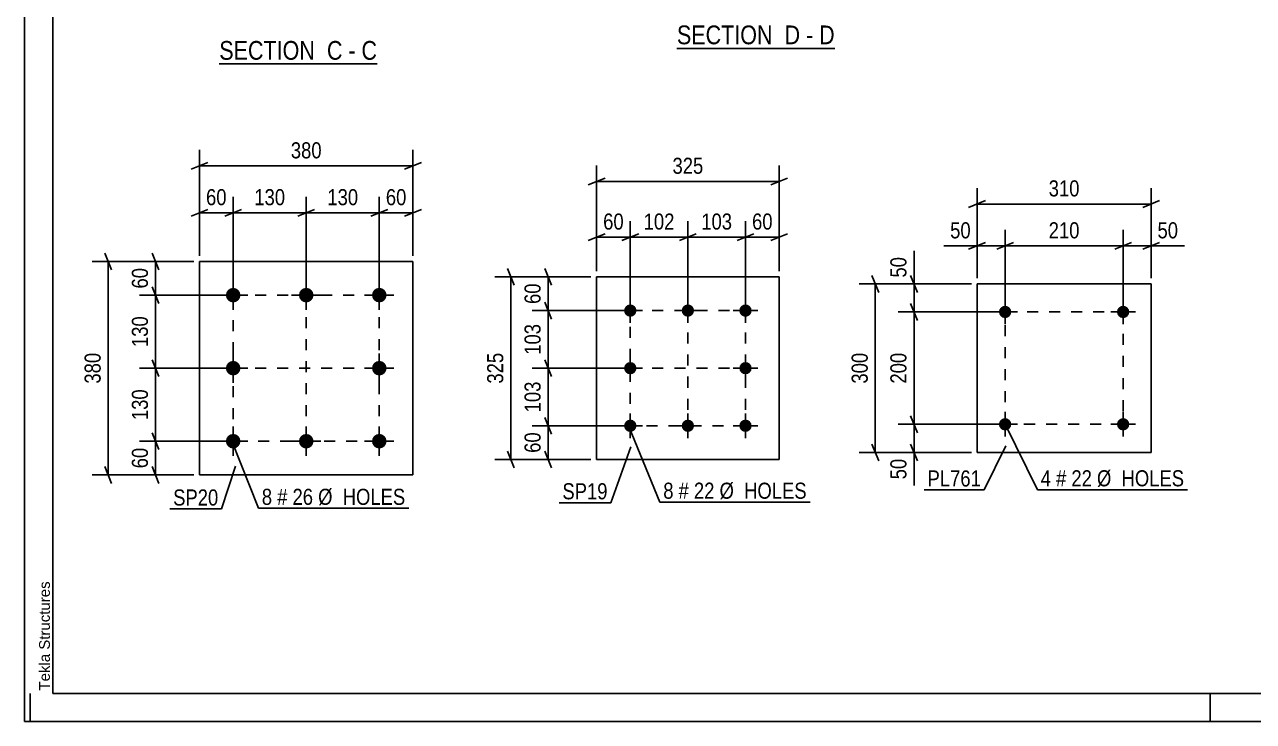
# Model space of a CAD drawing. Header units: millimetres. Extents: x 0 to 841, y 0 to 594.
# Drawn here: x 0 to 218.7, y 0 to 124 of the extents above; entities that cross this region are included whole.
import ezdxf

# ---------------------------------------------------------------- set-up
doc = ezdxf.new("R2010")
doc.units = ezdxf.units.MM
doc.linetypes.add('DXK_LINE_DOT2', pattern=[3.9198, 1.9599, -1.9599])
doc.styles.add('Arial', font='ARIAL.TTF', dxfattribs={"height": 0.2})
doc.styles.add('Arial Narrow', font='ARIALN.TTF', dxfattribs={"height": 0.2})

# ---------------------------------------------------------------- blocks, each defined once
blk = doc.blocks.new('Unknown-317913800-1115')
at = {"color": 5, "linetype": 'Continuous'}
for p, q in [((0, 594), (0, 0)), ((5, 589), (5, 5)), ((1, 0), (1, 5)), ((5, 5), (836, 5)), ((211, 0), (211, 5)), ((0, 0), (841, 0))]:
    blk.add_line(p, q, dxfattribs=at)
at = {"color": 174, "linetype": 'Continuous', "style": 'Arial'}
blk.add_text('Tekla Structures', height=1.9102, rotation=90, dxfattribs=at).set_placement((4.5, 5.5))
blk = doc.blocks.new('Unknown-317913800-13 - 5193')
at = {"color": 6, "linetype": 'Continuous'}
blk.add_line((34.65, 117.03), (62.72, 117.03), dxfattribs=at)
at = {"color": 0, "linetype": 'Continuous'}
blk.add_wipeout([(52.76, 117.78), (52.76, 121.28), (34.65, 121.28), (34.65, 117.78)], dxfattribs=at)
at = {"color": 7, "linetype": 'Continuous', "style": 'Arial Narrow'}
blk.add_text('SECTION ', height=3.34, dxfattribs=at).set_placement((34.65, 117.78))
at = {"color": 0, "linetype": 'Continuous'}
blk.add_wipeout([(56.58, 117.78), (56.58, 121.28), (53.81, 121.28), (53.81, 117.78)], dxfattribs=at)
at = {"color": 7, "linetype": 'Continuous', "style": 'Arial Narrow'}
blk.add_text('C', height=3.34, dxfattribs=at).set_placement((53.81, 117.78))
at = {"color": 0, "linetype": 'Continuous'}
blk.add_wipeout([(58.9, 117.78), (58.9, 121.28), (57.63, 121.28), (57.63, 117.78)], dxfattribs=at)
at = {"color": 7, "linetype": 'Continuous', "style": 'Arial Narrow'}
blk.add_text('-', height=3.34, dxfattribs=at).set_placement((57.63, 117.78))
at = {"color": 0, "linetype": 'Continuous'}
blk.add_wipeout([(62.72, 117.78), (62.72, 121.28), (59.95, 121.28), (59.95, 117.78)], dxfattribs=at)
at = {"color": 7, "linetype": 'Continuous', "style": 'Arial Narrow'}
blk.add_text('C', height=3.34, dxfattribs=at).set_placement((59.95, 117.78))
blk = doc.blocks.new('Unknown-317913800-16 - 4964')
at = {"color": 6, "linetype": 'Continuous'}
blk.add_line((116.09, 119.79), (144.16, 119.79), dxfattribs=at)
at = {"color": 0, "linetype": 'Continuous'}
blk.add_wipeout([(134.2, 120.54), (134.2, 124.04), (116.09, 124.04), (116.09, 120.54)], dxfattribs=at)
at = {"color": 7, "linetype": 'Continuous', "style": 'Arial Narrow'}
blk.add_text('SECTION ', height=3.34, dxfattribs=at).set_placement((116.09, 120.54))
at = {"color": 0, "linetype": 'Continuous'}
blk.add_wipeout([(138.02, 120.54), (138.02, 124.04), (135.25, 124.04), (135.25, 120.54)], dxfattribs=at)
at = {"color": 7, "linetype": 'Continuous', "style": 'Arial Narrow'}
blk.add_text('D', height=3.34, dxfattribs=at).set_placement((135.25, 120.54))
at = {"color": 0, "linetype": 'Continuous'}
blk.add_wipeout([(140.34, 120.54), (140.34, 124.04), (139.07, 124.04), (139.07, 120.54)], dxfattribs=at)
at = {"color": 7, "linetype": 'Continuous', "style": 'Arial Narrow'}
blk.add_text('-', height=3.34, dxfattribs=at).set_placement((139.07, 120.54))
at = {"color": 0, "linetype": 'Continuous'}
blk.add_wipeout([(144.16, 120.54), (144.16, 124.04), (141.39, 124.04), (141.39, 120.54)], dxfattribs=at)
at = {"color": 7, "linetype": 'Continuous', "style": 'Arial Narrow'}
blk.add_text('D', height=3.34, dxfattribs=at).set_placement((141.39, 120.54))
blk = doc.blocks.new('Part-317913800-6127 - 6121')
at = {"color": 2, "linetype": 'Continuous'}
for p, q in [((101.79, 79.13), (101.79, 46.63)), ((101.79, 79.13), (134.29, 79.13)), ((134.29, 79.13), (134.29, 46.63)), ((101.79, 46.63), (134.29, 46.63))]:
    blk.add_line(p, q, dxfattribs=at)
blk = doc.blocks.new('Bolt-317913800-6160 - 6121')
at = {"linetype": 'Continuous'}
for points in [[(107.79, 74.23, -1), (107.79, 72.03, -1)], [(118.04, 74.23, -1), (118.04, 72.03, -1)], [(128.29, 74.23, -1), (128.29, 72.03, -1)], [(107.79, 63.98, -1), (107.79, 61.78, -1)], [(128.29, 63.98, -1), (128.29, 61.78, -1)], [(107.79, 53.73, -1), (107.79, 51.53, -1)], [(118.04, 53.73, -1), (118.04, 51.53, -1)], [(128.29, 53.73, -1), (128.29, 51.53, -1)]]:
    blk.add_hatch(color=1, dxfattribs=at).paths.add_polyline_path(points)
at = {"color": 1, "linetype": 'Continuous'}
for p, q in [((107.79, 75.33), (107.79, 70.93)), ((118.04, 75.33), (118.04, 70.93)), ((128.29, 75.33), (128.29, 70.93)), ((105.59, 73.13), (109.99, 73.13)), ((115.84, 73.13), (120.24, 73.13)), ((126.09, 73.13), (130.49, 73.13)), ((107.79, 65.08), (107.79, 60.68)), ((128.29, 65.08), (128.29, 60.68)), ((105.59, 62.88), (109.99, 62.88)), ((126.09, 62.88), (130.49, 62.88)), ((107.79, 54.83), (107.79, 50.43)), ((118.04, 54.83), (118.04, 50.43)), ((128.29, 54.83), (128.29, 50.43)), ((105.59, 52.63), (109.99, 52.63)), ((115.84, 52.63), (120.24, 52.63)), ((126.09, 52.63), (130.49, 52.63))]:
    blk.add_line(p, q, dxfattribs=at)
blk = doc.blocks.new('Part-317913800-6459 - 6453')
at = {"color": 2, "linetype": 'Continuous'}
for p, q in [((31.12, 81.88), (31.12, 43.88)), ((31.12, 81.88), (69.12, 81.88)), ((69.12, 81.88), (69.12, 43.88)), ((31.12, 43.88), (69.12, 43.88))]:
    blk.add_line(p, q, dxfattribs=at)
blk = doc.blocks.new('Bolt-317913800-6492 - 6453')
at = {"linetype": 'Continuous'}
for points in [[(37.12, 77.18, -1), (37.12, 74.58, -1)], [(50.12, 77.18, -1), (50.12, 74.58, -1)], [(63.12, 77.18, -1), (63.12, 74.58, -1)], [(37.12, 64.18, -1), (37.12, 61.58, -1)], [(63.12, 64.18, -1), (63.12, 61.58, -1)], [(37.12, 51.18, -1), (37.12, 48.58, -1)], [(50.12, 51.18, -1), (50.12, 48.58, -1)], [(63.12, 51.18, -1), (63.12, 48.58, -1)]]:
    blk.add_hatch(color=1, dxfattribs=at).paths.add_polyline_path(points)
at = {"color": 1, "linetype": 'Continuous'}
for p, q in [((37.12, 78.48), (37.12, 73.28)), ((50.12, 78.48), (50.12, 73.28)), ((63.12, 78.48), (63.12, 73.28)), ((34.52, 75.88), (39.72, 75.88)), ((47.52, 75.88), (52.72, 75.88)), ((60.52, 75.88), (65.72, 75.88)), ((37.12, 65.48), (37.12, 60.28)), ((63.12, 65.48), (63.12, 60.28)), ((34.52, 62.88), (39.72, 62.88)), ((60.52, 62.88), (65.72, 62.88)), ((37.12, 52.48), (37.12, 47.28)), ((50.12, 52.48), (50.12, 47.28)), ((63.12, 52.48), (63.12, 47.28)), ((34.52, 49.88), (39.72, 49.88)), ((47.52, 49.88), (52.72, 49.88)), ((60.52, 49.88), (65.72, 49.88))]:
    blk.add_line(p, q, dxfattribs=at)
blk = doc.blocks.new('Part-317913800-6643 - 6637')
at = {"color": 2, "linetype": 'Continuous'}
for p, q in [((169.49, 77.88), (169.49, 47.88)), ((169.49, 77.88), (200.49, 77.88)), ((200.49, 77.88), (200.49, 47.88)), ((169.49, 47.88), (200.49, 47.88))]:
    blk.add_line(p, q, dxfattribs=at)
blk = doc.blocks.new('Bolt-317913800-6676 - 6637')
at = {"linetype": 'Continuous'}
for points in [[(175.59, 52.89, -1), (173.39, 52.89, -1)], [(196.59, 52.89, -1), (194.39, 52.89, -1)]]:
    blk.add_hatch(color=1, dxfattribs=at).paths.add_polyline_path(points)
at = {"color": 1, "linetype": 'Continuous'}
for p, q in [((174.49, 55.09), (174.49, 50.69)), ((195.49, 55.09), (195.49, 50.69)), ((172.29, 52.89), (176.69, 52.89)), ((193.29, 52.89), (197.69, 52.89))]:
    blk.add_line(p, q, dxfattribs=at)
blk = doc.blocks.new('Bolt-317913800-6681 - 6637')
at = {"linetype": 'Continuous'}
for points in [[(175.59, 72.89, -1), (173.39, 72.89, -1)], [(196.59, 72.89, -1), (194.39, 72.89, -1)]]:
    blk.add_hatch(color=1, dxfattribs=at).paths.add_polyline_path(points)
at = {"color": 1, "linetype": 'Continuous'}
for p, q in [((174.49, 75.09), (174.49, 70.69)), ((195.49, 75.09), (195.49, 70.69)), ((172.29, 72.89), (176.69, 72.89)), ((193.29, 72.89), (197.69, 72.89))]:
    blk.add_line(p, q, dxfattribs=at)
blk = doc.blocks.new('Rectangle-317913800-6251 - 6121')
at = {"color": 1, "linetype": 'DXK_LINE_DOT2'}
blk.add_lwpolyline([(107.79, 73.13), (128.29, 73.13), (128.29, 52.63), (107.79, 52.63), (107.79, 73.13)], close=True, dxfattribs=at)
blk = doc.blocks.new('Rectangle-317913800-6579 - 6453')
at = {"color": 1, "linetype": 'DXK_LINE_DOT2'}
blk.add_lwpolyline([(37.12, 75.88), (63.12, 75.88), (63.12, 49.88), (37.12, 49.88), (37.12, 75.88)], close=True, dxfattribs=at)
blk = doc.blocks.new('Rectangle-317913800-6790 - 6637')
at = {"color": 1, "linetype": 'DXK_LINE_DOT2'}
blk.add_lwpolyline([(174.49, 72.89), (195.49, 72.89), (195.49, 52.89), (174.49, 52.89), (174.49, 72.89)], close=True, dxfattribs=at)
blk = doc.blocks.new('Line-317913800-6233 - 6121')
at = {"color": 1, "linetype": 'DXK_LINE_DOT2'}
blk.add_line((107.79, 62.88), (128.29, 62.88), dxfattribs=at)
blk = doc.blocks.new('Line-317913800-6565 - 6453')
at = {"color": 1, "linetype": 'DXK_LINE_DOT2'}
blk.add_line((37.12, 62.88), (63.12, 62.88), dxfattribs=at)
blk = doc.blocks.new('Line-317913800-6240 - 6121')
at = {"color": 1, "linetype": 'DXK_LINE_DOT2'}
blk.add_line((118.04, 73.13), (118.04, 51.63), dxfattribs=at)
blk = doc.blocks.new('Line-317913800-6572 - 6453')
at = {"color": 1, "linetype": 'DXK_LINE_DOT2'}
blk.add_line((50.12, 75.88), (50.12, 49.88), dxfattribs=at)
blk = doc.blocks.new('StraightDimension-317913800-6162 - 6121')
at = {"color": 7, "linetype": 'Continuous'}
for p, q in [((100.79, 79.13), (90.33, 79.13)), ((92.58, 80.63), (93.78, 77.63)), ((93.18, 73.13), (93.18, 79.13)), ((93.78, 71.63), (92.58, 74.63)), ((106.79, 73.13), (90.33, 73.13))]:
    blk.add_line(p, q, dxfattribs=at)
at = {"color": 0}
blk.add_wipeout([(92.43, 78.56), (88.23, 78.56), (88.23, 73.71), (92.43, 73.71)], dxfattribs=at)
at = {"color": 3, "style": 'Arial Narrow'}
blk.add_text('60', height=2.863, rotation=90.0002, dxfattribs=at).set_placement((91.83, 74.31))
blk = doc.blocks.new('StraightDimension-317913800-6187 - 6121')
at = {"color": 7, "linetype": 'Continuous'}
for p, q in [((100.79, 79.13), (83.68, 79.13)), ((87.13, 77.63), (85.93, 80.63)), ((86.53, 46.63), (86.53, 79.13)), ((85.93, 48.13), (87.13, 45.13)), ((100.79, 46.63), (83.68, 46.63))]:
    blk.add_line(p, q, dxfattribs=at)
at = {"color": 0}
blk.add_wipeout([(85.78, 66.23), (81.58, 66.23), (81.58, 59.54), (85.78, 59.54)], dxfattribs=at)
at = {"color": 3, "style": 'Arial Narrow'}
blk.add_text('325', height=2.863, rotation=90.0002, dxfattribs=at).set_placement((85.18, 60.14))
blk = doc.blocks.new('StraightDimension-317913800-6172 - 6121')
at = {"color": 7, "linetype": 'Continuous'}
for p, q in [((106.79, 52.63), (90.33, 52.63)), ((92.58, 54.13), (93.78, 51.13)), ((93.18, 46.63), (93.18, 52.63)), ((93.78, 45.13), (92.58, 48.13)), ((100.79, 46.63), (90.33, 46.63))]:
    blk.add_line(p, q, dxfattribs=at)
at = {"color": 0}
blk.add_wipeout([(92.43, 52.06), (88.23, 52.06), (88.23, 47.21), (92.43, 47.21)], dxfattribs=at)
at = {"color": 3, "style": 'Arial Narrow'}
blk.add_text('60', height=2.863, rotation=90.0002, dxfattribs=at).set_placement((91.83, 47.81))
blk = doc.blocks.new('StraightDimension-317913800-6198 - 6121')
at = {"color": 7, "linetype": 'Continuous'}
for p, q in [((128.29, 74.13), (128.29, 89.05)), ((134.29, 80.13), (134.29, 89.05)), ((126.79, 85.6), (129.79, 86.8)), ((128.29, 86.2), (134.29, 86.2)), ((135.79, 86.8), (132.79, 85.6))]:
    blk.add_line(p, q, dxfattribs=at)
at = {"color": 0}
blk.add_wipeout([(133.72, 86.95), (133.72, 91.15), (128.86, 91.15), (128.86, 86.95)], dxfattribs=at)
at = {"color": 3, "style": 'Arial Narrow'}
blk.add_text('60', height=2.863, dxfattribs=at).set_placement((129.46, 87.55))
blk = doc.blocks.new('StraightDimension-317913800-6208 - 6121')
at = {"color": 7, "linetype": 'Continuous'}
for p, q in [((101.79, 80.13), (101.79, 89.05)), ((107.79, 74.13), (107.79, 89.05)), ((100.29, 85.6), (103.29, 86.8)), ((101.79, 86.2), (107.79, 86.2)), ((109.29, 86.8), (106.29, 85.6))]:
    blk.add_line(p, q, dxfattribs=at)
at = {"color": 0}
blk.add_wipeout([(107.22, 86.95), (107.22, 91.15), (102.36, 91.15), (102.36, 86.95)], dxfattribs=at)
at = {"color": 3, "style": 'Arial Narrow'}
blk.add_text('60', height=2.863, dxfattribs=at).set_placement((102.96, 87.55))
blk = doc.blocks.new('StraightDimension-317913800-6223 - 6121')
at = {"color": 7, "linetype": 'Continuous'}
for p, q in [((101.79, 80.13), (101.79, 98.98)), ((134.29, 80.13), (134.29, 98.98)), ((103.29, 96.73), (100.29, 95.53)), ((132.79, 95.53), (135.79, 96.73)), ((101.79, 96.13), (134.29, 96.13))]:
    blk.add_line(p, q, dxfattribs=at)
at = {"color": 0}
blk.add_wipeout([(121.38, 96.88), (121.38, 101.08), (114.7, 101.08), (114.7, 96.88)], dxfattribs=at)
at = {"color": 3, "style": 'Arial Narrow'}
blk.add_text('325', height=2.863, dxfattribs=at).set_placement((115.3, 97.48))
blk = doc.blocks.new('StraightDimension-317913800-18654 - 6121')
at = {"color": 7, "linetype": 'Continuous'}
for p, q in [((92.58, 64.38), (93.78, 61.38)), ((106.79, 62.88), (90.33, 62.88)), ((93.18, 52.63), (93.18, 62.88)), ((106.79, 52.63), (90.33, 52.63)), ((93.78, 51.13), (92.58, 54.13))]:
    blk.add_line(p, q, dxfattribs=at)
at = {"color": 0}
blk.add_wipeout([(92.43, 61.1), (88.23, 61.1), (88.23, 54.42), (92.43, 54.42)], dxfattribs=at)
at = {"color": 3, "style": 'Arial Narrow'}
blk.add_text('103', height=2.863, rotation=90.0002, dxfattribs=at).set_placement((91.83, 55.02))
blk = doc.blocks.new('StraightDimension-317913800-18656 - 6121')
at = {"color": 7, "linetype": 'Continuous'}
for p, q in [((92.58, 74.63), (93.78, 71.63)), ((106.79, 73.13), (90.33, 73.13)), ((93.18, 62.88), (93.18, 73.13)), ((93.78, 61.38), (92.58, 64.38)), ((106.79, 62.88), (90.33, 62.88))]:
    blk.add_line(p, q, dxfattribs=at)
at = {"color": 0}
blk.add_wipeout([(92.43, 71.35), (88.23, 71.35), (88.23, 64.67), (92.43, 64.67)], dxfattribs=at)
at = {"color": 3, "style": 'Arial Narrow'}
blk.add_text('103', height=2.863, rotation=90.0002, dxfattribs=at).set_placement((91.83, 65.27))
blk = doc.blocks.new('StraightDimension-317913800-18676 - 6121')
at = {"color": 7, "linetype": 'Continuous'}
for p, q in [((107.79, 74.13), (107.79, 89.05)), ((118.04, 74.13), (118.04, 89.05)), ((106.29, 85.6), (109.29, 86.8)), ((107.79, 86.2), (118.04, 86.2)), ((119.54, 86.8), (116.54, 85.6))]:
    blk.add_line(p, q, dxfattribs=at)
at = {"color": 0}
blk.add_wipeout([(116.26, 86.95), (116.26, 91.15), (109.57, 91.15), (109.57, 86.95)], dxfattribs=at)
at = {"color": 3, "style": 'Arial Narrow'}
blk.add_text('102', height=2.863, dxfattribs=at).set_placement((110.17, 87.55))
blk = doc.blocks.new('StraightDimension-317913800-18678 - 6121')
at = {"color": 7, "linetype": 'Continuous'}
for p, q in [((118.04, 74.13), (118.04, 89.05)), ((128.29, 74.13), (128.29, 89.05)), ((116.54, 85.6), (119.54, 86.8)), ((118.04, 86.2), (128.29, 86.2)), ((129.79, 86.8), (126.79, 85.6))]:
    blk.add_line(p, q, dxfattribs=at)
at = {"color": 0}
blk.add_wipeout([(126.51, 86.95), (126.51, 91.15), (119.82, 91.15), (119.82, 86.95)], dxfattribs=at)
at = {"color": 3, "style": 'Arial Narrow'}
blk.add_text('103', height=2.863, dxfattribs=at).set_placement((120.42, 87.55))
blk = doc.blocks.new('StraightDimension-317913800-6494 - 6453')
at = {"color": 7, "linetype": 'Continuous'}
for p, q in [((22.7, 83.38), (23.9, 80.38)), ((30.12, 81.88), (20.45, 81.88)), ((23.3, 75.88), (23.3, 81.88)), ((23.9, 74.38), (22.7, 77.38)), ((36.12, 75.88), (20.45, 75.88))]:
    blk.add_line(p, q, dxfattribs=at)
at = {"color": 0}
blk.add_wipeout([(22.55, 81.31), (18.35, 81.31), (18.35, 76.46), (22.55, 76.46)], dxfattribs=at)
at = {"color": 3, "style": 'Arial Narrow'}
blk.add_text('60', height=2.863, rotation=90.0002, dxfattribs=at).set_placement((21.95, 77.06))
blk = doc.blocks.new('StraightDimension-317913800-18887 - 6453')
at = {"color": 7, "linetype": 'Continuous'}
for p, q in [((37.12, 76.88), (37.12, 93.39)), ((50.12, 76.88), (50.12, 93.39)), ((38.62, 91.14), (35.62, 89.94)), ((37.12, 90.54), (50.12, 90.54)), ((48.62, 89.94), (51.62, 91.14))]:
    blk.add_line(p, q, dxfattribs=at)
at = {"color": 0}
blk.add_wipeout([(46.96, 91.29), (46.96, 95.49), (40.28, 95.49), (40.28, 91.29)], dxfattribs=at)
at = {"color": 3, "style": 'Arial Narrow'}
blk.add_text('130', height=2.863, dxfattribs=at).set_placement((40.88, 91.89))
blk = doc.blocks.new('StraightDimension-317913800-6519 - 6453')
at = {"color": 7, "linetype": 'Continuous'}
for p, q in [((15.49, 80.38), (14.29, 83.38)), ((30.12, 81.88), (12.04, 81.88)), ((14.89, 43.88), (14.89, 81.88)), ((30.12, 43.88), (12.04, 43.88)), ((14.29, 45.38), (15.49, 42.38))]:
    blk.add_line(p, q, dxfattribs=at)
at = {"color": 0}
blk.add_wipeout([(14.14, 66.23), (9.94, 66.23), (9.94, 59.54), (14.14, 59.54)], dxfattribs=at)
at = {"color": 3, "style": 'Arial Narrow'}
blk.add_text('380', height=2.863, rotation=90.0002, dxfattribs=at).set_placement((13.54, 60.14))
blk = doc.blocks.new('StraightDimension-317913800-6504 - 6453')
at = {"color": 7, "linetype": 'Continuous'}
for p, q in [((22.7, 51.38), (23.9, 48.38)), ((36.12, 49.88), (20.45, 49.88)), ((23.3, 43.88), (23.3, 49.88)), ((30.12, 43.88), (20.45, 43.88)), ((23.9, 42.38), (22.7, 45.38))]:
    blk.add_line(p, q, dxfattribs=at)
at = {"color": 0}
blk.add_wipeout([(22.55, 49.31), (18.35, 49.31), (18.35, 44.46), (22.55, 44.46)], dxfattribs=at)
at = {"color": 3, "style": 'Arial Narrow'}
blk.add_text('60', height=2.863, rotation=90.0002, dxfattribs=at).set_placement((21.95, 45.06))
blk = doc.blocks.new('StraightDimension-317913800-6530 - 6453')
at = {"color": 7, "linetype": 'Continuous'}
for p, q in [((63.12, 76.88), (63.12, 93.39)), ((69.12, 82.88), (69.12, 93.39)), ((61.62, 89.94), (64.62, 91.14)), ((63.12, 90.54), (69.12, 90.54)), ((70.62, 91.14), (67.62, 89.94))]:
    blk.add_line(p, q, dxfattribs=at)
at = {"color": 0}
blk.add_wipeout([(68.55, 91.29), (68.55, 95.49), (63.69, 95.49), (63.69, 91.29)], dxfattribs=at)
at = {"color": 3, "style": 'Arial Narrow'}
blk.add_text('60', height=2.863, dxfattribs=at).set_placement((64.29, 91.89))
blk = doc.blocks.new('StraightDimension-317913800-6540 - 6453')
at = {"color": 7, "linetype": 'Continuous'}
for p, q in [((31.12, 82.88), (31.12, 93.39)), ((37.12, 76.88), (37.12, 93.39)), ((29.62, 89.94), (32.62, 91.14)), ((31.12, 90.54), (37.12, 90.54)), ((38.62, 91.14), (35.62, 89.94))]:
    blk.add_line(p, q, dxfattribs=at)
at = {"color": 0}
blk.add_wipeout([(36.55, 91.29), (36.55, 95.49), (31.69, 95.49), (31.69, 91.29)], dxfattribs=at)
at = {"color": 3, "style": 'Arial Narrow'}
blk.add_text('60', height=2.863, dxfattribs=at).set_placement((32.29, 91.89))
blk = doc.blocks.new('StraightDimension-317913800-6555 - 6453')
at = {"color": 7, "linetype": 'Continuous'}
for p, q in [((31.12, 82.88), (31.12, 101.73)), ((69.12, 82.88), (69.12, 101.73)), ((32.62, 99.48), (29.62, 98.28)), ((31.12, 98.88), (69.12, 98.88)), ((67.62, 98.28), (70.62, 99.48))]:
    blk.add_line(p, q, dxfattribs=at)
at = {"color": 0}
blk.add_wipeout([(53.46, 99.63), (53.46, 103.83), (46.78, 103.83), (46.78, 99.63)], dxfattribs=at)
at = {"color": 3, "style": 'Arial Narrow'}
blk.add_text('380', height=2.863, dxfattribs=at).set_placement((47.38, 100.23))
blk = doc.blocks.new('StraightDimension-317913800-18865 - 6453')
at = {"color": 7, "linetype": 'Continuous'}
for p, q in [((23.9, 61.38), (22.7, 64.38)), ((36.12, 62.88), (20.45, 62.88)), ((23.3, 49.88), (23.3, 62.88)), ((22.7, 51.38), (23.9, 48.38)), ((36.12, 49.88), (20.45, 49.88))]:
    blk.add_line(p, q, dxfattribs=at)
at = {"color": 0}
blk.add_wipeout([(22.55, 59.73), (18.35, 59.73), (18.35, 53.04), (22.55, 53.04)], dxfattribs=at)
at = {"color": 3, "style": 'Arial Narrow'}
blk.add_text('130', height=2.863, rotation=90.0002, dxfattribs=at).set_placement((21.95, 53.64))
blk = doc.blocks.new('StraightDimension-317913800-18867 - 6453')
at = {"color": 7, "linetype": 'Continuous'}
for p, q in [((23.9, 74.38), (22.7, 77.38)), ((36.12, 75.88), (20.45, 75.88)), ((23.3, 62.88), (23.3, 75.88)), ((22.7, 64.38), (23.9, 61.38)), ((36.12, 62.88), (20.45, 62.88))]:
    blk.add_line(p, q, dxfattribs=at)
at = {"color": 0}
blk.add_wipeout([(22.55, 72.73), (18.35, 72.73), (18.35, 66.04), (22.55, 66.04)], dxfattribs=at)
at = {"color": 3, "style": 'Arial Narrow'}
blk.add_text('130', height=2.863, rotation=90.0002, dxfattribs=at).set_placement((21.95, 66.64))
blk = doc.blocks.new('StraightDimension-317913800-18889 - 6453')
at = {"color": 7, "linetype": 'Continuous'}
for p, q in [((50.12, 76.88), (50.12, 93.39)), ((63.12, 76.88), (63.12, 93.39)), ((51.62, 91.14), (48.62, 89.94)), ((50.12, 90.54), (63.12, 90.54)), ((61.62, 89.94), (64.62, 91.14))]:
    blk.add_line(p, q, dxfattribs=at)
at = {"color": 0}
blk.add_wipeout([(59.96, 91.29), (59.96, 95.49), (53.28, 95.49), (53.28, 91.29)], dxfattribs=at)
at = {"color": 3, "style": 'Arial Narrow'}
blk.add_text('130', height=2.863, dxfattribs=at).set_placement((53.88, 91.89))
blk = doc.blocks.new('StraightDimension-317913800-6726 - 6637')
at = {"color": 7, "linetype": 'Continuous'}
for p, q in [((151.99, 76.38), (150.79, 79.38)), ((168.49, 77.88), (148.54, 77.88)), ((151.39, 47.88), (151.39, 77.88)), ((150.79, 49.38), (151.99, 46.38)), ((168.49, 47.88), (148.54, 47.88))]:
    blk.add_line(p, q, dxfattribs=at)
at = {"color": 0}
blk.add_wipeout([(150.64, 66.23), (146.44, 66.23), (146.44, 59.54), (150.64, 59.54)], dxfattribs=at)
at = {"color": 3, "style": 'Arial Narrow'}
blk.add_text('300', height=2.863, rotation=90.0002, dxfattribs=at).set_placement((150.04, 60.14))
blk = doc.blocks.new('StraightDimension-317913800-6683 - 6637')
at = {"color": 7, "linetype": 'Continuous'}
for p, q in [((157.68, 79.38), (158.88, 76.38)), ((168.49, 77.88), (155.43, 77.88)), ((158.28, 72.89), (158.28, 77.88)), ((158.88, 71.39), (157.68, 74.39)), ((173.49, 72.89), (155.43, 72.89))]:
    blk.add_line(p, q, dxfattribs=at)
at = {"color": 0}
blk.add_wipeout([(157.53, 83.27), (153.33, 83.27), (153.33, 78.41), (157.53, 78.41)], dxfattribs=at)
at = {"color": 7, "linetype": 'Continuous'}
blk.add_line((158.28, 77.88), (158.28, 83.79), dxfattribs=at)
blk.add_line((158.28, 77.88), (158.28, 83.79), dxfattribs=at)
at = {"color": 3, "style": 'Arial Narrow'}
blk.add_text('50', height=2.863, rotation=90.0002, dxfattribs=at).set_placement((156.93, 79.01))
blk = doc.blocks.new('StraightDimension-317913800-6696 - 6637')
at = {"color": 7, "linetype": 'Continuous'}
for p, q in [((158.88, 71.39), (157.68, 74.39)), ((173.49, 72.89), (155.43, 72.89)), ((158.28, 52.89), (158.28, 72.89)), ((173.49, 52.89), (155.43, 52.89)), ((157.68, 54.39), (158.88, 51.39))]:
    blk.add_line(p, q, dxfattribs=at)
at = {"color": 0}
blk.add_wipeout([(157.53, 66.23), (153.33, 66.23), (153.33, 59.54), (157.53, 59.54)], dxfattribs=at)
at = {"color": 3, "style": 'Arial Narrow'}
blk.add_text('200', height=2.863, rotation=90.0002, dxfattribs=at).set_placement((156.93, 60.14))
blk = doc.blocks.new('StraightDimension-317913800-6712 - 6637')
at = {"color": 7, "linetype": 'Continuous'}
for p, q in [((173.49, 52.89), (155.43, 52.89)), ((157.68, 54.39), (158.88, 51.39)), ((158.28, 47.88), (158.28, 52.89)), ((158.88, 46.38), (157.68, 49.38)), ((168.49, 47.88), (155.43, 47.88))]:
    blk.add_line(p, q, dxfattribs=at)
at = {"color": 0}
blk.add_wipeout([(157.53, 47.36), (153.33, 47.36), (153.33, 42.5), (157.53, 42.5)], dxfattribs=at)
at = {"color": 7, "linetype": 'Continuous'}
blk.add_line((158.28, 47.88), (158.28, 41.98), dxfattribs=at)
blk.add_line((158.28, 47.88), (158.28, 41.98), dxfattribs=at)
at = {"color": 3, "style": 'Arial Narrow'}
blk.add_text('50', height=2.863, rotation=90.0002, dxfattribs=at).set_placement((156.93, 43.1))
blk = doc.blocks.new('StraightDimension-317913800-6737 - 6637')
at = {"color": 7, "linetype": 'Continuous'}
for p, q in [((195.49, 73.89), (195.49, 87.49)), ((200.49, 78.88), (200.49, 87.49)), ((193.99, 84.04), (196.99, 85.24)), ((195.49, 84.64), (200.49, 84.64)), ((201.99, 85.24), (198.99, 84.04))]:
    blk.add_line(p, q, dxfattribs=at)
at = {"color": 0}
blk.add_wipeout([(205.87, 85.39), (205.87, 89.59), (201.01, 89.59), (201.01, 85.39)], dxfattribs=at)
at = {"color": 7, "linetype": 'Continuous'}
blk.add_line((200.49, 84.64), (206.4, 84.64), dxfattribs=at)
blk.add_line((200.49, 84.64), (206.4, 84.64), dxfattribs=at)
at = {"color": 3, "style": 'Arial Narrow'}
blk.add_text('50', height=2.863, dxfattribs=at).set_placement((201.61, 85.99))
blk = doc.blocks.new('StraightDimension-317913800-6750 - 6637')
at = {"color": 7, "linetype": 'Continuous'}
for p, q in [((174.49, 73.89), (174.49, 87.49)), ((195.49, 73.89), (195.49, 87.49)), ((175.99, 85.24), (172.99, 84.04)), ((174.49, 84.64), (195.49, 84.64)), ((193.99, 84.04), (196.99, 85.24))]:
    blk.add_line(p, q, dxfattribs=at)
at = {"color": 0}
blk.add_wipeout([(188.33, 85.39), (188.33, 89.59), (181.65, 89.59), (181.65, 85.39)], dxfattribs=at)
at = {"color": 3, "style": 'Arial Narrow'}
blk.add_text('210', height=2.863, dxfattribs=at).set_placement((182.25, 85.99))
blk = doc.blocks.new('StraightDimension-317913800-6766 - 6637')
at = {"color": 7, "linetype": 'Continuous'}
for p, q in [((169.49, 78.88), (169.49, 87.49)), ((174.49, 73.89), (174.49, 87.49)), ((167.99, 84.04), (170.99, 85.24)), ((169.49, 84.64), (174.49, 84.64)), ((175.99, 85.24), (172.99, 84.04))]:
    blk.add_line(p, q, dxfattribs=at)
at = {"color": 0}
blk.add_wipeout([(168.96, 85.39), (168.96, 89.59), (164.11, 89.59), (164.11, 85.39)], dxfattribs=at)
at = {"color": 7, "linetype": 'Continuous'}
blk.add_line((169.49, 84.64), (163.58, 84.64), dxfattribs=at)
blk.add_line((169.49, 84.64), (163.58, 84.64), dxfattribs=at)
at = {"color": 3, "style": 'Arial Narrow'}
blk.add_text('50', height=2.863, dxfattribs=at).set_placement((164.71, 85.99))
blk = doc.blocks.new('StraightDimension-317913800-6780 - 6637')
at = {"color": 7, "linetype": 'Continuous'}
for p, q in [((169.49, 78.88), (169.49, 94.95)), ((200.49, 78.88), (200.49, 94.95)), ((170.99, 92.7), (167.99, 91.5)), ((169.49, 92.1), (200.49, 92.1)), ((198.99, 91.5), (201.99, 92.7))]:
    blk.add_line(p, q, dxfattribs=at)
at = {"color": 0}
blk.add_wipeout([(188.33, 92.85), (188.33, 97.05), (181.65, 97.05), (181.65, 92.85)], dxfattribs=at)
at = {"color": 3, "style": 'Arial Narrow'}
blk.add_text('310', height=2.863, dxfattribs=at).set_placement((182.25, 93.45))
blk = doc.blocks.new('Mark-317913800-6123 - 6121')
at = {"color": 0}
blk.add_wipeout([(103.75, 39.54), (103.75, 42.54), (95.71, 42.54), (95.71, 39.54)], dxfattribs=at)
blk.add_wipeout([(103.75, 39.54), (103.75, 42.54), (95.71, 42.54), (95.71, 39.54)], dxfattribs=at)
at = {"color": 30, "linetype": 'Continuous'}
for p in [(107.91, 48.85), (95.11, 38.94)]:
    blk.add_line(p, (104.35, 38.94), dxfattribs=at)
at = {"color": 3, "style": 'Arial Narrow'}
blk.add_text('SP19', height=2.863, dxfattribs=at).set_placement((95.71, 39.54))
blk = doc.blocks.new('Mark-317913800-6156 - 6121')
at = {"color": 0}
blk.add_wipeout([(115.48, 39.64), (115.48, 42.64), (113.66, 42.64), (113.66, 39.64)], dxfattribs=at)
blk.add_wipeout([(115.48, 39.64), (115.48, 42.64), (113.66, 42.64), (113.66, 39.64)], dxfattribs=at)
at = {"color": 7, "linetype": 'Continuous'}
blk.add_line((107.56, 52.49), (113.06, 39.04), dxfattribs=at)
at = {"color": 0}
blk.add_wipeout([(118.21, 39.64), (118.21, 42.64), (116.38, 42.64), (116.38, 39.64)], dxfattribs=at)
blk.add_wipeout([(118.21, 39.64), (118.21, 42.64), (116.38, 42.64), (116.38, 39.64)], dxfattribs=at)
at = {"color": 3, "style": 'Arial Narrow'}
blk.add_text('8', height=2.86, dxfattribs=at).set_placement((113.66, 39.64))
at = {"color": 0}
blk.add_wipeout([(122.77, 39.64), (122.77, 42.64), (119.11, 42.64), (119.11, 39.64)], dxfattribs=at)
blk.add_wipeout([(122.77, 39.64), (122.77, 42.64), (119.11, 42.64), (119.11, 39.64)], dxfattribs=at)
at = {"color": 3, "style": 'Arial Narrow'}
blk.add_text('#', height=2.86, dxfattribs=at).set_placement((116.38, 39.64))
at = {"color": 0}
blk.add_wipeout([(139.2, 39.64), (139.2, 42.64), (123.67, 42.64), (123.67, 39.64)], dxfattribs=at)
blk.add_wipeout([(139.2, 39.64), (139.2, 42.64), (123.67, 42.64), (123.67, 39.64)], dxfattribs=at)
at = {"color": 7, "linetype": 'Continuous'}
blk.add_line((113.06, 39.04), (139.8, 39.04), dxfattribs=at)
at = {"color": 3, "style": 'Arial Narrow'}
for s, p in [('22', (119.11, 39.64)), ('Ø  HOLES', (123.67, 39.64))]:
    blk.add_text(s, height=2.863, dxfattribs=at).set_placement(p)
blk = doc.blocks.new('Mark-317913800-6455 - 6453')
at = {"color": 0}
blk.add_wipeout([(34.47, 38.43), (34.47, 41.43), (26.44, 41.43), (26.44, 38.43)], dxfattribs=at)
blk.add_wipeout([(34.47, 38.43), (34.47, 41.43), (26.44, 41.43), (26.44, 38.43)], dxfattribs=at)
at = {"color": 30, "linetype": 'Continuous'}
for p in [(37.55, 45.41), (25.84, 37.83)]:
    blk.add_line(p, (35.07, 37.83), dxfattribs=at)
at = {"color": 3, "style": 'Arial Narrow'}
blk.add_text('SP20', height=2.863, dxfattribs=at).set_placement((26.44, 38.43))
blk = doc.blocks.new('Mark-317913800-6488 - 6453')
at = {"color": 0}
blk.add_wipeout([(44.05, 38.55), (44.05, 41.55), (42.22, 41.55), (42.22, 38.55)], dxfattribs=at)
blk.add_wipeout([(44.05, 38.55), (44.05, 41.55), (42.22, 41.55), (42.22, 38.55)], dxfattribs=at)
at = {"color": 7, "linetype": 'Continuous'}
blk.add_line((36.83, 50.07), (41.62, 37.95), dxfattribs=at)
at = {"color": 0}
blk.add_wipeout([(46.78, 38.55), (46.78, 41.55), (44.95, 41.55), (44.95, 38.55)], dxfattribs=at)
blk.add_wipeout([(46.78, 38.55), (46.78, 41.55), (44.95, 41.55), (44.95, 38.55)], dxfattribs=at)
at = {"color": 3, "style": 'Arial Narrow'}
blk.add_text('8', height=2.86, dxfattribs=at).set_placement((42.22, 38.55))
at = {"color": 0}
blk.add_wipeout([(51.34, 38.55), (51.34, 41.55), (47.68, 41.55), (47.68, 38.55)], dxfattribs=at)
blk.add_wipeout([(51.34, 38.55), (51.34, 41.55), (47.68, 41.55), (47.68, 38.55)], dxfattribs=at)
at = {"color": 3, "style": 'Arial Narrow'}
blk.add_text('#', height=2.86, dxfattribs=at).set_placement((44.95, 38.55))
at = {"color": 0}
blk.add_wipeout([(67.76, 38.55), (67.76, 41.55), (52.24, 41.55), (52.24, 38.55)], dxfattribs=at)
blk.add_wipeout([(67.76, 38.55), (67.76, 41.55), (52.24, 41.55), (52.24, 38.55)], dxfattribs=at)
at = {"color": 7, "linetype": 'Continuous'}
blk.add_line((41.62, 37.95), (68.36, 37.95), dxfattribs=at)
at = {"color": 3, "style": 'Arial Narrow'}
for s, p in [('26', (47.68, 38.55)), ('Ø  HOLES', (52.24, 38.55))]:
    blk.add_text(s, height=2.863, dxfattribs=at).set_placement(p)
blk = doc.blocks.new('MarkSet-317913800-6837 - 6637')
at = {"color": 0}
blk.add_wipeout([(182.66, 41.85), (182.66, 44.85), (180.83, 44.85), (180.83, 41.85)], dxfattribs=at)
blk.add_wipeout([(182.66, 41.85), (182.66, 44.85), (180.83, 44.85), (180.83, 41.85)], dxfattribs=at)
at = {"color": 7, "linetype": 'Continuous'}
blk.add_line((174.49, 52.89), (180.23, 41.25), dxfattribs=at)
at = {"color": 0}
blk.add_wipeout([(185.39, 41.85), (185.39, 44.85), (183.56, 44.85), (183.56, 41.85)], dxfattribs=at)
blk.add_wipeout([(185.39, 41.85), (185.39, 44.85), (183.56, 44.85), (183.56, 41.85)], dxfattribs=at)
at = {"color": 3, "style": 'Arial Narrow'}
blk.add_text('4', height=2.86, dxfattribs=at).set_placement((180.83, 41.85))
at = {"color": 0}
blk.add_wipeout([(189.94, 41.85), (189.94, 44.85), (186.29, 44.85), (186.29, 41.85)], dxfattribs=at)
blk.add_wipeout([(189.94, 41.85), (189.94, 44.85), (186.29, 44.85), (186.29, 41.85)], dxfattribs=at)
at = {"color": 3, "style": 'Arial Narrow'}
blk.add_text('#', height=2.86, dxfattribs=at).set_placement((183.56, 41.85))
at = {"color": 0}
blk.add_wipeout([(206.37, 41.85), (206.37, 44.85), (190.84, 44.85), (190.84, 41.85)], dxfattribs=at)
blk.add_wipeout([(206.37, 41.85), (206.37, 44.85), (190.84, 44.85), (190.84, 41.85)], dxfattribs=at)
at = {"color": 7, "linetype": 'Continuous'}
blk.add_line((180.23, 41.25), (206.97, 41.25), dxfattribs=at)
at = {"color": 3, "style": 'Arial Narrow'}
for s, p in [('22', (186.29, 41.85)), ('Ø  HOLES', (190.84, 41.85))]:
    blk.add_text(s, height=2.863, dxfattribs=at).set_placement(p)
blk = doc.blocks.new('Mark-317913800-6639 - 6637')
at = {"color": 0}
blk.add_wipeout([(170.19, 41.82), (170.19, 44.82), (160.69, 44.82), (160.69, 41.82)], dxfattribs=at)
blk.add_wipeout([(170.19, 41.82), (170.19, 44.82), (160.69, 44.82), (160.69, 41.82)], dxfattribs=at)
at = {"color": 30, "linetype": 'Continuous'}
for p in [(174.59, 49.07), (160.09, 41.22)]:
    blk.add_line(p, (170.79, 41.22), dxfattribs=at)
at = {"color": 3, "style": 'Arial Narrow'}
blk.add_text('PL761', height=2.863, dxfattribs=at).set_placement((160.69, 41.82))

msp = doc.modelspace()

# ---------------------------------------------------------------- block references
for name in ['Unknown-317913800-1115', 'Part-317913800-6459 - 6453', 'Part-317913800-6127 - 6121', 'Bolt-317913800-6492 - 6453', 'Part-317913800-6643 - 6637', 'Rectangle-317913800-6579 - 6453', 'Line-317913800-6572 - 6453', 'Bolt-317913800-6160 - 6121', 'Bolt-317913800-6681 - 6637', 'Rectangle-317913800-6251 - 6121', 'Line-317913800-6240 - 6121', 'Rectangle-317913800-6790 - 6637', 'Line-317913800-6565 - 6453', 'Line-317913800-6233 - 6121', 'Bolt-317913800-6676 - 6637']:
    msp.add_blockref(name, (0, 0))

# ---------------------------------------------------------------- next in the draw order: block references
for name in ['Unknown-317913800-16 - 4964', 'Unknown-317913800-13 - 5193', 'StraightDimension-317913800-6530 - 6453', 'StraightDimension-317913800-6198 - 6121', 'StraightDimension-317913800-6737 - 6637', 'StraightDimension-317913800-6494 - 6453', 'StraightDimension-317913800-6162 - 6121', 'StraightDimension-317913800-6726 - 6637']:
    msp.add_blockref(name, (0, 0))

# ---------------------------------------------------------------- next in the draw order: block references
for name in ['StraightDimension-317913800-18887 - 6453', 'StraightDimension-317913800-6519 - 6453', 'StraightDimension-317913800-6683 - 6637', 'StraightDimension-317913800-6187 - 6121']:
    msp.add_blockref(name, (0, 0))

# ---------------------------------------------------------------- next in the draw order: block references
for name in ['StraightDimension-317913800-6540 - 6453', 'StraightDimension-317913800-6208 - 6121', 'StraightDimension-317913800-6696 - 6637', 'StraightDimension-317913800-6172 - 6121', 'StraightDimension-317913800-6504 - 6453']:
    msp.add_blockref(name, (0, 0))

# ---------------------------------------------------------------- next in the draw order: block references
for name in ['StraightDimension-317913800-6555 - 6453', 'StraightDimension-317913800-6223 - 6121', 'StraightDimension-317913800-6750 - 6637', 'StraightDimension-317913800-18865 - 6453', 'StraightDimension-317913800-18654 - 6121', 'StraightDimension-317913800-6712 - 6637', 'Mark-317913800-6123 - 6121', 'Mark-317913800-6455 - 6453']:
    msp.add_blockref(name, (0, 0))

# ---------------------------------------------------------------- next in the draw order: block references
for name in ['StraightDimension-317913800-18889 - 6453', 'StraightDimension-317913800-6766 - 6637', 'StraightDimension-317913800-18867 - 6453', 'StraightDimension-317913800-18656 - 6121', 'Mark-317913800-6156 - 6121', 'MarkSet-317913800-6837 - 6637', 'Mark-317913800-6488 - 6453']:
    msp.add_blockref(name, (0, 0))

# ---------------------------------------------------------------- next in the draw order: block references
for name in ['StraightDimension-317913800-6780 - 6637', 'StraightDimension-317913800-18676 - 6121', 'Mark-317913800-6639 - 6637']:
    msp.add_blockref(name, (0, 0))

# ---------------------------------------------------------------- next in the draw order: block references
msp.add_blockref('StraightDimension-317913800-18678 - 6121', (0, 0))

doc.saveas('drawing.dxf')
